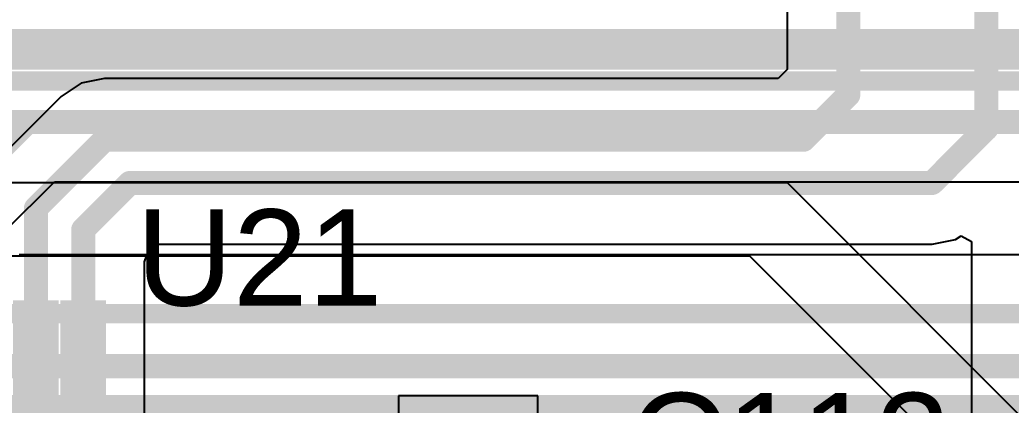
# Model space of a CAD drawing. Header units: inches. Extents: x -3 to 5437, y -3 to 5435.
# Drawn here: x 112.8 to 123.28, y 78.93 to 83 of the extents above; entities that cross this region are included whole.
import ezdxf

# ---------------------------------------------------------------- set-up
doc = ezdxf.new("R2010")
doc.units = ezdxf.units.IN
for name, color, linetype in [('Bottom Layer', 5, 'Continuous'), ('GND', 16, 'Continuous'), ('PWR', 76, 'Continuous'), ('Top Layer', 1, 'Continuous'), ('Top Overlay', 2, 'Continuous'), ('Top Paste', 8, 'Continuous'), ('Top Solder', 216, 'Continuous')]:
    doc.layers.add(name, color=color, linetype=linetype)
doc.styles.add('Arial', font='', dxfattribs={"height": 0.2})
doc.styles.get('Arial').set_extended_font_data('Arial')

# ---------------------------------------------------------------- blocks, each defined once
blk = doc.blocks.new('LQFP_144_20_20__162')
at = {"layer": 'Top Layer'}
for points in [[(8.11, 9.9), (8.11, 11.46), (8.39, 11.46), (8.39, 9.9)], [(8.61, 9.9), (8.61, 11.46), (8.89, 11.46), (8.89, 9.9)]]:
    blk.add_hatch(color=1, dxfattribs=at).paths.add_polyline_path(points)
at = {"layer": 'Top Paste'}
for points in [[(8.11, 9.9), (8.11, 11.46), (8.39, 11.46), (8.39, 9.9)], [(8.61, 9.9), (8.61, 11.46), (8.89, 11.46), (8.89, 9.9)]]:
    blk.add_hatch(color=8, dxfattribs=at).paths.add_polyline_path(points)
at = {"layer": 'Top Solder'}
for points in [[(8.008, 9.798), (8.008, 11.562), (8.492, 11.562), (8.492, 9.798)], [(8.508, 9.798), (8.508, 11.562), (8.992, 11.562), (8.992, 9.798)]]:
    blk.add_hatch(color=216, dxfattribs=at).paths.add_polyline_path(points)

msp = doc.modelspace()

# ---------------------------------------------------------------- linework, layer by layer
at = {"layer": 'Bottom Layer'}
for points in [[(100.995, 82.605, 0.254, 0.254, 0), (131.816, 82.605, 0.254, 0.254, 0)], [(103.683, 81.924, 0.254, 0.254, 0), (134.372, 81.924, 0.254, 0.254, 0)], [(99.963, 79.345, 0.254, 0.254, 0), (126.102, 79.345, 0.254, 0.254, 0)], [(100.762, 78.913, 0.254, 0.254, 0), (128.304, 78.913, 0.254, 0.254, 0)]]:
    msp.add_lwpolyline(points, format="xyseb", dxfattribs=at)
at = {"layer": 'GND'}
for p, q in [((112.639, 80.767), (113.166, 81.293)), ((113.166, 81.293), (125.917, 81.293)), ((124.251, 80.521), (112.793, 80.521))]:
    msp.add_line(p, q, dxfattribs=at)
for points in [[(111.393, 82.804, 0.203, 0.203, 0), (164.211, 82.804, 0.203, 0.203, 0)], [(111.954, 82.357, 0.203, 0.203, 0), (163.974, 82.357, 0.203, 0.203, 0)], [(111.831, 80.838, 0.203, 0.203, 0), (112.908, 81.915, 0.203, 0.203, 0)], [(112.908, 81.915, 0.203, 0.203, 0), (155.575, 81.915, 0.203, 0.203, 0)], [(110.406, 79.899, 0.203, 0.203, 0), (124.251, 79.899, 0.203, 0.203, 0)], [(109.489, 79.345, 0.203, 0.203, 0), (124.031, 79.345, 0.203, 0.203, 0)]]:
    msp.add_lwpolyline(points, format="xyseb", dxfattribs=at)
msp.add_lwpolyline([(112.857, 81.915, 0.102, 0.102, 1), (112.959, 81.915, 0.102, 0.102, 1)], format="xyseb", close=True, dxfattribs=at)
msp.add_lwpolyline([(112.857, 81.915, 0.102, 0.102, 1), (112.959, 81.915, 0.102, 0.102, 1)], format="xyseb", close=True, dxfattribs=at)
at = {"layer": 'PWR'}
for p, q in [((120.913, 81.28), (112.508, 81.28)), ((124.748, 77.445), (120.913, 81.28)), ((112.576, 80.511), (120.512, 80.511)), ((120.512, 80.511), (124.32, 76.703))]:
    msp.add_line(p, q, dxfattribs=at)
at = {"layer": 'Top Layer'}
for p, q in [((120.907, 83.498), (120.907, 82.478)), ((120.907, 82.478), (120.814, 82.385)), ((113.448, 82.335), (113.238, 82.195)), ((113.696, 82.385), (113.448, 82.335)), ((120.814, 82.385), (113.696, 82.385)), ((113.238, 82.195), (112.513, 81.47)), ((122.439, 80.633), (122.687, 80.682)), ((122.687, 80.682), (122.746, 80.722)), ((122.746, 80.722), (122.858, 80.662)), ((122.858, 80.662), (122.858, 76.429)), ((114.119, 80.447), (114.158, 80.558)), ((114.158, 80.558), (114.232, 80.633)), ((114.232, 80.633), (122.439, 80.633)), ((114.119, 77.877), (114.119, 80.447)), ((114.119, 80.447), (114.119, 80.447)), ((114.119, 80.447), (114.119, 80.447)), ((114.119, 80.447), (114.119, 80.447)), ((118.275, 79.032), (116.802, 79.032)), ((116.802, 79.032), (116.802, 78.037)), ((118.275, 77.381), (118.275, 79.032))]:
    msp.add_line(p, q, dxfattribs=at)
for points in [[(121.554, 82.21, 0.254, 0.254, 0), (121.554, 83.993, 0.254, 0.254, 0)], [(123.012, 81.853, 0.254, 0.254, 0), (123.012, 84.066, 0.254, 0.254, 0)], [(121.082, 81.737, 0.254, 0.254, 0), (121.554, 82.21, 0.254, 0.254, 0)], [(122.439, 81.28, 0.254, 0.254, 0), (123.012, 81.853, 0.254, 0.254, 0)], [(112.971, 81.012, 0.254, 0.254, 0), (113.696, 81.737, 0.254, 0.254, 0)], [(113.696, 81.737, 0.254, 0.254, 0), (121.082, 81.737, 0.254, 0.254, 0)], [(113.471, 80.787, 0.254, 0.254, 0), (113.964, 81.28, 0.254, 0.254, 0)], [(113.964, 81.28, 0.254, 0.254, 0), (122.439, 81.28, 0.254, 0.254, 0)], [(112.971, 79.159, 0.254, 0.254, 0), (112.971, 81.012, 0.254, 0.254, 0)], [(113.471, 79.159, 0.254, 0.254, 0), (113.471, 80.787, 0.254, 0.254, 0)]]:
    msp.add_lwpolyline(points, format="xyseb", dxfattribs=at)
for points in [[(121.491, 82.21, 0.127, 0.127, 1), (121.618, 82.21, 0.127, 0.127, 1)], [(121.491, 82.21, 0.127, 0.127, 1), (121.618, 82.21, 0.127, 0.127, 1)], [(122.949, 81.853, 0.127, 0.127, 1), (123.076, 81.853, 0.127, 0.127, 1)], [(122.949, 81.853, 0.127, 0.127, 1), (123.076, 81.853, 0.127, 0.127, 1)], [(113.632, 81.737, 0.127, 0.127, 1), (113.759, 81.737, 0.127, 0.127, 1)], [(113.632, 81.737, 0.127, 0.127, 1), (113.759, 81.737, 0.127, 0.127, 1)], [(121.018, 81.737, 0.127, 0.127, 1), (121.145, 81.737, 0.127, 0.127, 1)], [(121.018, 81.737, 0.127, 0.127, 1), (121.145, 81.737, 0.127, 0.127, 1)], [(113.9, 81.28, 0.127, 0.127, 1), (114.027, 81.28, 0.127, 0.127, 1)], [(113.9, 81.28, 0.127, 0.127, 1), (114.027, 81.28, 0.127, 0.127, 1)], [(122.375, 81.28, 0.127, 0.127, 1), (122.502, 81.28, 0.127, 0.127, 1)], [(122.375, 81.28, 0.127, 0.127, 1), (122.502, 81.28, 0.127, 0.127, 1)], [(112.907, 81.012, 0.127, 0.127, 1), (113.034, 81.012, 0.127, 0.127, 1)], [(112.907, 81.012, 0.127, 0.127, 1), (113.034, 81.012, 0.127, 0.127, 1)], [(113.407, 80.787, 0.127, 0.127, 1), (113.534, 80.787, 0.127, 0.127, 1)], [(113.407, 80.787, 0.127, 0.127, 1), (113.534, 80.787, 0.127, 0.127, 1)], [(112.907, 79.159, 0.127, 0.127, 1), (113.034, 79.159, 0.127, 0.127, 1)], [(113.407, 79.159, 0.127, 0.127, 1), (113.534, 79.159, 0.127, 0.127, 1)]]:
    msp.add_lwpolyline(points, format="xyseb", close=True, dxfattribs=at)

# ---------------------------------------------------------------- block references
msp.add_blockref('LQFP_144_20_20__162', (104.721, 68.479))

# ---------------------------------------------------------------- texts
at = {"layer": 'Top Overlay', "style": 'Arial'}
for s, p in [('U21', (114.029, 79.985)), ('C112', (119.238, 78.047))]:
    msp.add_text(s, height=1.016, dxfattribs=at).set_placement(p)

doc.saveas('drawing.dxf')
